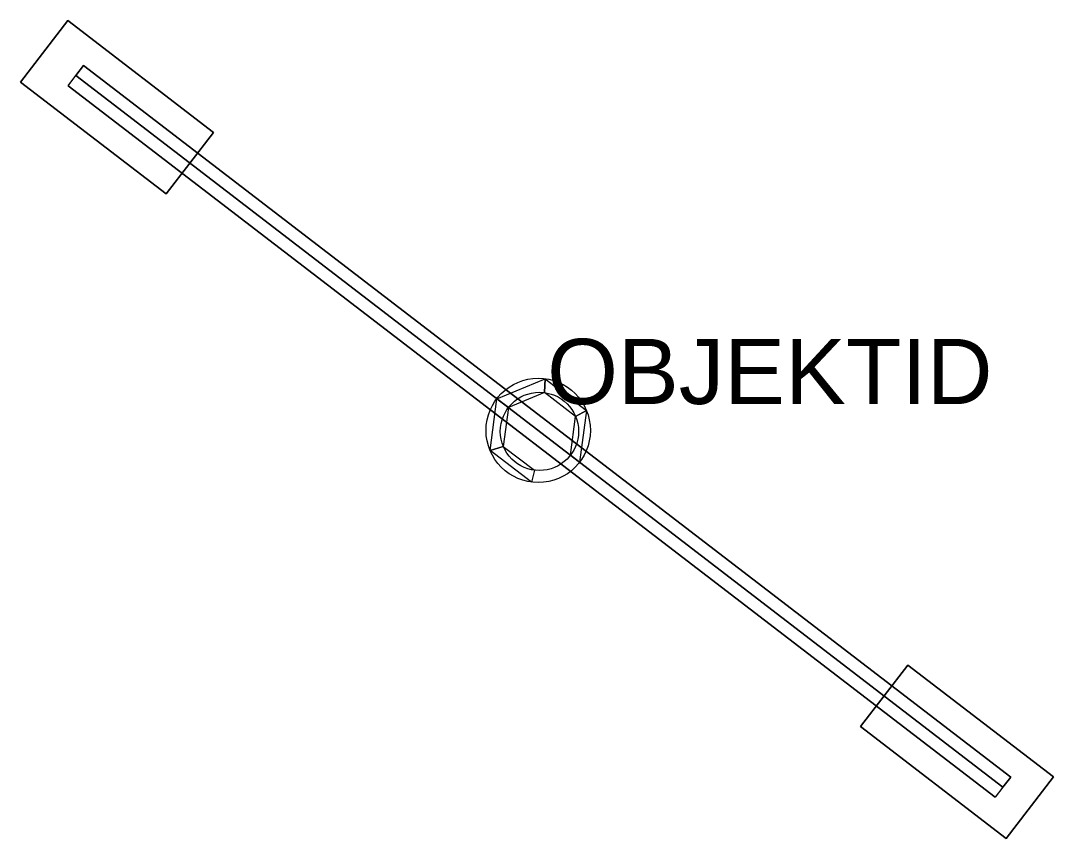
# Model space of a CAD drawing. Header units: metres. Extents: x -1.59 to 1.58, y -1.25 to 1.26.
import ezdxf

# ---------------------------------------------------------------- set-up
doc = ezdxf.new("R2010")
doc.units = ezdxf.units.M
doc.layers.add('45524712', color=7, linetype='Continuous')
doc.layers.add('r_45524712', color=7, linetype='Continuous', plot=False)
doc.styles.get("Standard").update_dxf_attribs({"font": 'arial.ttf'})

msp = doc.modelspace()

# ---------------------------------------------------------------- linework, layer by layer
at = {"layer": '45524712'}
for centre, radius in [((0, 0), 0.16), ((0.0037, -0.0029, 13.4108), 0.12)]:
    msp.add_circle(centre, radius, dxfattribs=at)
for points in [[(-1.5872, 1.0686, 13.4108), (-1.5872, 1.0686, 13.3604), (-1.4427, 1.2569, 13.3604), (-1.4427, 1.2569, 13.4108)], [(-1.4427, 1.2569, 13.4108), (-1.5872, 1.0686, 13.4108), (-1.1407, 0.7258, 13.4108), (-0.9961, 0.9142, 13.4108)], [(-1.4427, 1.2569, 13.4108), (-1.4427, 1.2569, 13.3604), (-0.9961, 0.9142, 13.3604), (-0.9961, 0.9142, 13.4108)], [(-1.1407, 0.7258, 13.4108), (-1.1407, 0.7258, 13.3604), (-1.5872, 1.0686, 13.3604), (-1.5872, 1.0686, 13.4108)], [(-0.9961, 0.9142, 13.3604), (-0.9961, 0.9142, 13.4108), (-1.1407, 0.7258, 13.4108), (-1.1407, 0.7258, 13.3604)], [(0.9887, -0.9085, 13.4108), (0.9887, -0.9085, 13.3604), (1.1332, -0.7201, 13.3604), (1.1332, -0.7201, 13.4108)], [(1.1332, -0.7201, 13.4108), (0.9887, -0.9085, 13.4108), (1.4352, -1.2512, 13.4108), (1.5798, -1.0628, 13.4108)], [(1.1332, -0.7201, 13.4108), (1.1332, -0.7201, 13.3604), (1.5798, -1.0628, 13.3604), (1.5798, -1.0628, 13.4108)], [(1.4352, -1.2512, 13.4108), (1.4352, -1.2512, 13.3604), (0.9887, -0.9085, 13.3604), (0.9887, -0.9085, 13.4108)], [(1.5798, -1.0628, 13.3604), (1.5798, -1.0628, 13.4108), (1.4352, -1.2512, 13.4108), (1.4352, -1.2512, 13.3604)]]:
    msp.add_3dface(points, dxfattribs=at)
at = {"layer": '45524712', "color": 2}
for points in [[(-1.4427, 1.2569, 13.3604), (-1.5872, 1.0686, 13.3604), (-1.1407, 0.7258, 13.3604), (-0.9961, 0.9142, 13.3604)], [(1.1332, -0.7201, 13.3604), (0.9887, -0.9085, 13.3604), (1.4352, -1.2512, 13.3604), (1.5798, -1.0628, 13.3604)]]:
    msp.add_3dface(points, dxfattribs=at)
at = {"layer": 'r_45524712'}
msp.add_point((0, 0), dxfattribs=at)

# ---------------------------------------------------------------- texts
msp.add_attdef('OBJEKTID', (0.0273, 0.0809), 'ObjektID', height=0.2, dxfattribs=at)

# ---------------------------------------------------------------- meshes
at = {"layer": '45524712'}
mesh = msp.add_polymesh((2, 6), dxfattribs=dict(at, n_close=True))
for k, corner in enumerate([(1.4253, -1.0939, 13.5004), (1.4489, -1.0632, 13.478), (1.4489, -1.0632, 13.4332), (1.4253, -1.0939, 13.4108), (1.4017, -1.1247, 13.4332), (1.4017, -1.1247, 13.478), (-1.4178, 1.0882, 13.5004), (-1.3942, 1.119, 13.478), (-1.3942, 1.119, 13.4332), (-1.4178, 1.0882, 13.4108), (-1.4415, 1.0574, 13.4332), (-1.4415, 1.0574, 13.478)]):
    mesh.set_mesh_vertex(divmod(k, 6), corner)
mesh = msp.add_polymesh((2, 6), dxfattribs=dict(at, n_close=True))
for k, corner in enumerate([(0.0989, -0.0759, 13.4108), (0.1146, 0.043, 13.4108), (0.0194, 0.1161, 13.4108), (-0.0915, 0.0702, 13.4108), (-0.1071, -0.0488, 13.4108), (-0.0119, -0.1218, 13.4108), (0.1269, -0.0974), (0.1478, 0.0612), (0.0209, 0.1586), (-0.1269, 0.0974), (-0.1478, -0.0612), (-0.0209, -0.1586)]):
    mesh.set_mesh_vertex(divmod(k, 6), corner)

doc.saveas('drawing.dxf')
